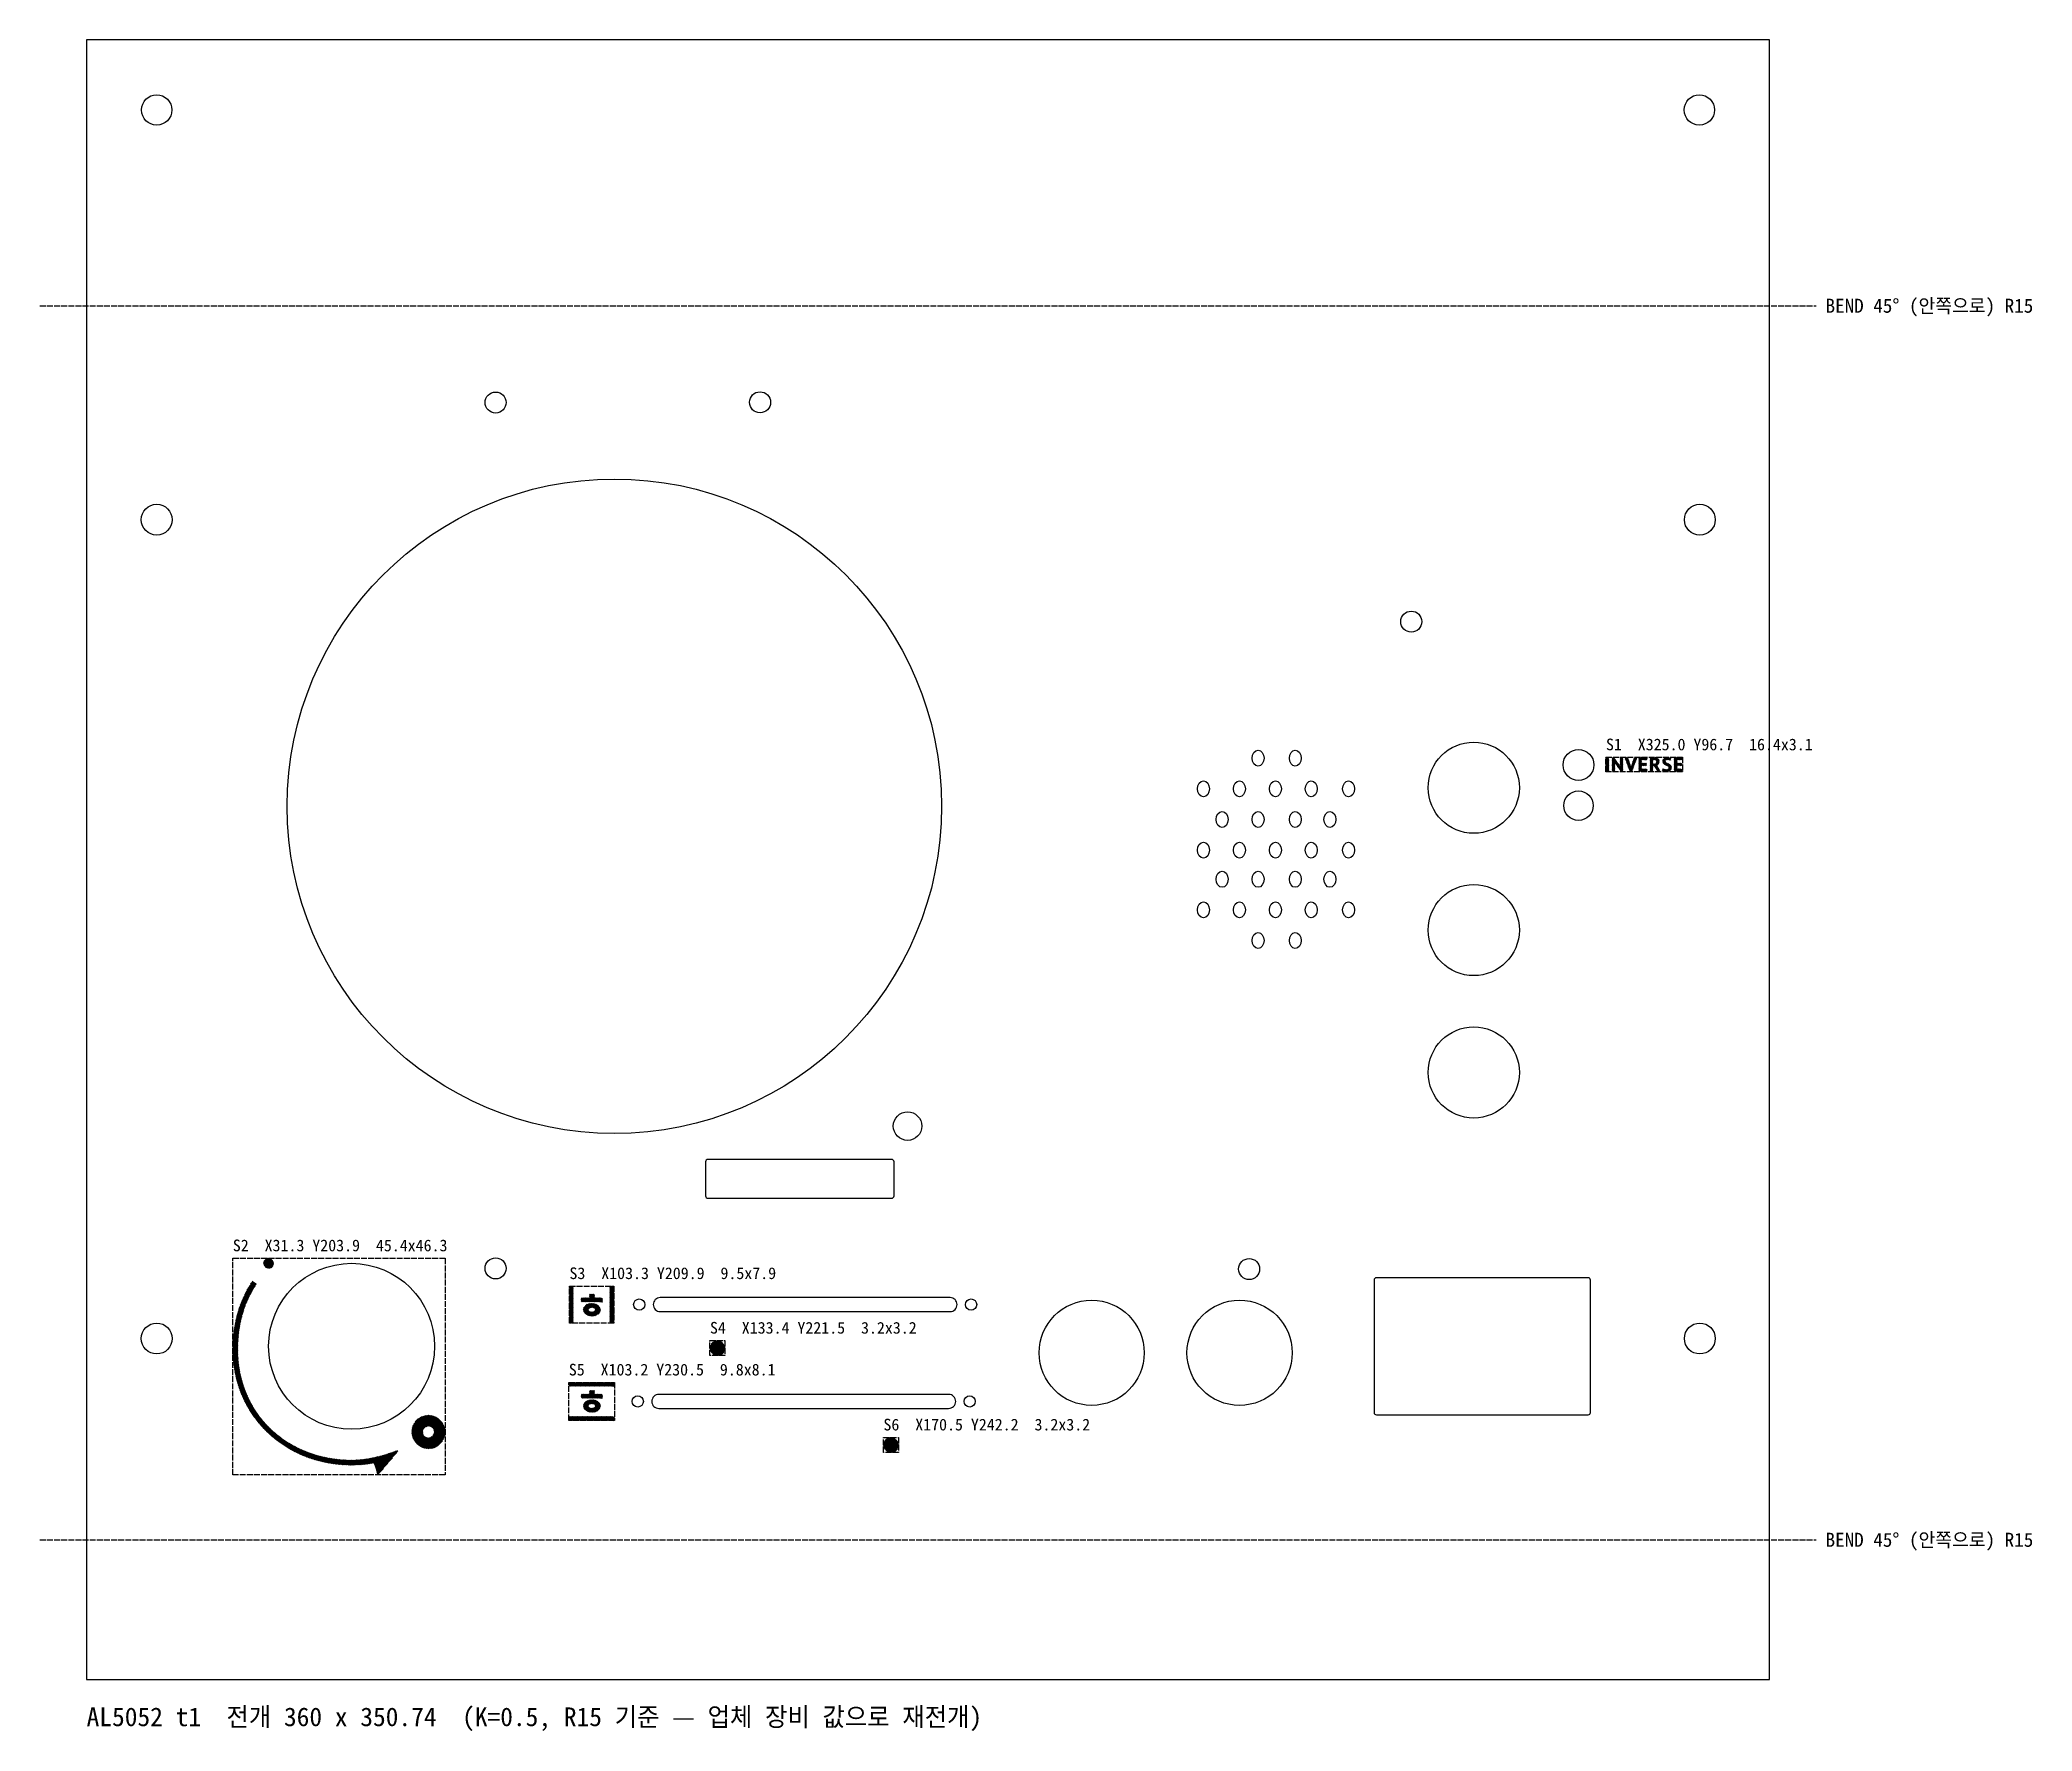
# Model space of a CAD drawing. Header units: millimetres. Extents: x -10 to 416, y -11 to 351.
import ezdxf

# ---------------------------------------------------------------- set-up
doc = ezdxf.new("R2010")
doc.units = ezdxf.units.MM
doc.linetypes.add('DASHED', pattern=[1.524, 1.27, -0.254])
for name, color, linetype in [('BEND', 1, 'DASHED'), ('CUT', 7, 'CONTINUOUS'), ('MARK', 5, 'CONTINUOUS'), ('NOTE', 3, 'CONTINUOUS'), ('SILK', 6, 'DASHED')]:
    doc.layers.add(name, color=color, linetype=linetype)

msp = doc.modelspace()

# ---------------------------------------------------------------- hatches: boundary and pattern name
at = {"layer": 'MARK'}
h = msp.add_hatch(dxfattribs=at)
h.set_pattern_fill('SOLID', style=0)
h.paths.add_polyline_path([(73.13, 56.5), (72.86, 56.49), (72.6, 56.46), (72.35, 56.42), (72.1, 56.35), (71.86, 56.27), (71.62, 56.17), (71.4, 56.06), (71.19, 55.93), (70.98, 55.78), (70.79, 55.63), (70.61, 55.46), (70.44, 55.27), (70.28, 55.08), (70.14, 54.88), (70.01, 54.66), (69.89, 54.44), (69.79, 54.2), (69.71, 53.96), (69.65, 53.71), (69.6, 53.46), (69.57, 53.2), (69.56, 52.93), (69.57, 52.66), (69.6, 52.4), (69.65, 52.15), (69.71, 51.9), (69.79, 51.66), (69.89, 51.43), (70.01, 51.2), (70.14, 50.99), (70.28, 50.78), (70.44, 50.59), (70.61, 50.41), (70.79, 50.24), (70.98, 50.08), (71.19, 49.94), (71.4, 49.81), (71.63, 49.69), (71.86, 49.6), (72.1, 49.51), (72.35, 49.45), (72.6, 49.4), (72.86, 49.37), (73.13, 49.36), (73.4, 49.37), (73.66, 49.4), (73.91, 49.45), (74.16, 49.52), (74.4, 49.6), (74.63, 49.7), (74.86, 49.81), (75.07, 49.94), (75.28, 50.08), (75.47, 50.24), (75.65, 50.41), (75.82, 50.59), (75.98, 50.79), (76.12, 50.99), (76.25, 51.2), (76.37, 51.43), (76.46, 51.66), (76.55, 51.9), (76.61, 52.15), (76.66, 52.41), (76.69, 52.67), (76.7, 52.93), (76.69, 53.2), (76.66, 53.46), (76.61, 53.72), (76.55, 53.96), (76.46, 54.21), (76.36, 54.44), (76.25, 54.66), (76.12, 54.88), (75.98, 55.08), (75.82, 55.27), (75.65, 55.46), (75.47, 55.63), (75.28, 55.78), (75.07, 55.93), (74.86, 56.06), (74.63, 56.17), (74.4, 56.27), (74.16, 56.35), (73.91, 56.42), (73.65, 56.46), (73.39, 56.49), (73.13, 56.5)])
h.paths.add_polyline_path([(73.13, 51.7), (72.86, 51.72), (72.62, 51.81), (72.4, 51.93), (72.21, 52.1), (72.06, 52.31), (71.96, 52.54), (71.9, 52.8), (71.9, 53.07), (71.96, 53.32), (72.06, 53.56), (72.21, 53.76), (72.4, 53.93), (72.62, 54.06), (72.86, 54.14), (73.13, 54.17), (73.39, 54.14), (73.64, 54.06), (73.86, 53.93), (74.04, 53.76), (74.19, 53.55), (74.3, 53.32), (74.35, 53.07), (74.35, 52.8), (74.3, 52.54), (74.19, 52.31), (74.04, 52.1), (73.86, 51.94), (73.64, 51.81), (73.39, 51.72), (73.13, 51.7)])
h.paths.add_polyline_path([(66.48, 49), (66.3, 48.93), (66.12, 48.85), (65.92, 48.78), (65.72, 48.7), (65.51, 48.62), (65.29, 48.54), (65.06, 48.46), (64.82, 48.38), (64.57, 48.3), (64.31, 48.22), (64.04, 48.14), (63.77, 48.05), (63.48, 47.97), (63.19, 47.88), (62.92, 47.81), (62.68, 47.74), (62.43, 47.68), (62.19, 47.62), (61.95, 47.56), (61.7, 47.5), (61.46, 47.45), (61.21, 47.4), (60.96, 47.35), (60.72, 47.3), (60.47, 47.25), (60.22, 47.21), (59.98, 47.17), (59.73, 47.14), (59.48, 47.1), (59.23, 47.07), (58.98, 47.04), (58.73, 47.02), (58.48, 46.99), (58.23, 46.97), (57.98, 46.96), (57.73, 46.94), (57.48, 46.93), (57.23, 46.92), (56.98, 46.92), (56.73, 46.92), (56.47, 46.92), (56.21, 46.92), (55.94, 46.93), (55.68, 46.93), (55.42, 46.95), (55.16, 46.96), (54.9, 46.97), (54.64, 46.99), (54.38, 47.01), (54.12, 47.03), (53.87, 47.06), (53.61, 47.09), (53.35, 47.12), (53.1, 47.15), (52.84, 47.19), (52.59, 47.22), (52.34, 47.26), (52.09, 47.3), (51.83, 47.35), (51.58, 47.4), (51.34, 47.44), (51.09, 47.5), (50.84, 47.55), (50.59, 47.61), (50.35, 47.66), (50.1, 47.73), (49.86, 47.79), (49.62, 47.85), (49.37, 47.92), (49.13, 47.99), (48.89, 48.06), (48.65, 48.14), (48.42, 48.22), (48.18, 48.3), (47.94, 48.38), (47.71, 48.46), (47.48, 48.55), (47.24, 48.64), (47.01, 48.73), (46.78, 48.82), (46.55, 48.91), (46.33, 49.01), (46.1, 49.11), (45.87, 49.21), (45.65, 49.32), (45.43, 49.42), (45.21, 49.53), (44.99, 49.64), (44.77, 49.76), (44.55, 49.87), (44.33, 49.99), (44.12, 50.11), (43.9, 50.23), (43.69, 50.35), (43.48, 50.48), (43.27, 50.61), (43.06, 50.74), (42.85, 50.87), (42.65, 51), (42.44, 51.14), (42.24, 51.28), (42.04, 51.42), (41.84, 51.56), (41.64, 51.71), (41.44, 51.86), (41.25, 52), (41.06, 52.16), (40.86, 52.31), (40.67, 52.47), (40.48, 52.62), (40.3, 52.78), (40.11, 52.95), (39.92, 53.11), (39.74, 53.27), (39.56, 53.44), (39.38, 53.61), (39.2, 53.79), (39.03, 53.96), (38.85, 54.14), (38.68, 54.31), (38.51, 54.49), (38.34, 54.68), (38.17, 54.86), (38.01, 55.04), (37.85, 55.23), (37.69, 55.42), (37.53, 55.61), (37.37, 55.8), (37.22, 56), (37.07, 56.19), (36.92, 56.39), (36.78, 56.59), (36.63, 56.79), (36.49, 56.99), (36.35, 57.19), (36.21, 57.39), (36.08, 57.6), (35.94, 57.81), (35.81, 58.02), (35.69, 58.23), (35.56, 58.44), (35.44, 58.65), (35.32, 58.86), (35.2, 59.08), (35.08, 59.3), (34.97, 59.52), (34.85, 59.73), (34.74, 59.96), (34.64, 60.18), (34.53, 60.4), (34.43, 60.63), (34.33, 60.85), (34.23, 61.08), (34.14, 61.31), (34.04, 61.54), (33.95, 61.77), (33.86, 62), (33.78, 62.23), (33.7, 62.47), (33.61, 62.7), (33.54, 62.94), (33.46, 63.18), (33.39, 63.41), (33.31, 63.65), (33.25, 63.89), (33.18, 64.14), (33.12, 64.38), (33.05, 64.62), (33, 64.87), (32.94, 65.11), (32.89, 65.36), (32.83, 65.6), (32.79, 65.85), (32.74, 66.1), (32.69, 66.35), (32.65, 66.6), (32.61, 66.85), (32.58, 67.11), (32.54, 67.36), (32.51, 67.61), (32.48, 67.87), (32.46, 68.12), (32.43, 68.38), (32.41, 68.64), (32.4, 68.89), (32.38, 69.15), (32.37, 69.41), (32.36, 69.67), (32.35, 69.93), (32.34, 70.19), (32.34, 70.45), (32.34, 70.72), (32.34, 70.98), (32.35, 71.24), (32.35, 71.51), (32.36, 71.78), (32.38, 72.05), (32.39, 72.31), (32.41, 72.58), (32.42, 72.84), (32.45, 73.1), (32.47, 73.36), (32.49, 73.62), (32.52, 73.88), (32.55, 74.14), (32.58, 74.39), (32.62, 74.65), (32.65, 74.9), (32.69, 75.15), (32.73, 75.4), (32.77, 75.65), (32.82, 75.9), (32.87, 76.14), (32.92, 76.39), (32.97, 76.63), (33.02, 76.87), (33.08, 77.11), (33.13, 77.35), (33.19, 77.59), (33.26, 77.82), (33.32, 78.06), (33.39, 78.29), (33.46, 78.52), (33.53, 78.75), (33.6, 78.98), (33.68, 79.2), (33.75, 79.43), (33.83, 79.65), (33.91, 79.87), (34, 80.09), (34.08, 80.31), (34.18, 80.54), (34.27, 80.77), (34.37, 81), (34.48, 81.23), (34.58, 81.46), (34.69, 81.69), (34.8, 81.92), (34.91, 82.14), (35.02, 82.37), (35.14, 82.59), (35.25, 82.81), (35.37, 83.03), (35.5, 83.25), (35.62, 83.46), (35.75, 83.67), (35.89, 83.88), (36.03, 84.09), (36.17, 84.3), (36.31, 84.51), (36.3, 84.68), (36.09, 84.82), (35.88, 84.96), (35.67, 85.1), (35.47, 85.17), (35.34, 84.96), (35.2, 84.75), (35.06, 84.54), (34.92, 84.33), (34.78, 84.12), (34.66, 83.9), (34.53, 83.69), (34.41, 83.47), (34.29, 83.25), (34.17, 83.02), (34.06, 82.8), (33.95, 82.58), (33.83, 82.35), (33.73, 82.13), (33.62, 81.9), (33.52, 81.67), (33.41, 81.44), (33.32, 81.21), (33.22, 80.98), (33.12, 80.75), (33.04, 80.53), (32.95, 80.31), (32.87, 80.09), (32.79, 79.87), (32.71, 79.64), (32.64, 79.42), (32.56, 79.19), (32.49, 78.96), (32.42, 78.73), (32.35, 78.5), (32.28, 78.27), (32.22, 78.03), (32.16, 77.79), (32.1, 77.56), (32.04, 77.32), (31.99, 77.08), (31.93, 76.84), (31.88, 76.59), (31.83, 76.35), (31.78, 76.1), (31.74, 75.86), (31.7, 75.61), (31.66, 75.36), (31.62, 75.11), (31.58, 74.86), (31.55, 74.6), (31.51, 74.35), (31.48, 74.09), (31.45, 73.83), (31.43, 73.58), (31.4, 73.32), (31.38, 73.05), (31.36, 72.79), (31.35, 72.53), (31.33, 72.26), (31.32, 72), (31.31, 71.73), (31.3, 71.46), (31.29, 71.19), (31.29, 70.93), (31.28, 70.67), (31.28, 70.41), (31.29, 70.15), (31.29, 69.89), (31.3, 69.63), (31.31, 69.37), (31.32, 69.11), (31.34, 68.85), (31.36, 68.59), (31.38, 68.34), (31.4, 68.08), (31.43, 67.82), (31.46, 67.57), (31.49, 67.31), (31.52, 67.06), (31.55, 66.81), (31.59, 66.56), (31.63, 66.31), (31.67, 66.06), (31.72, 65.81), (31.77, 65.56), (31.82, 65.31), (31.87, 65.06), (31.92, 64.82), (31.98, 64.57), (32.04, 64.33), (32.1, 64.09), (32.16, 63.84), (32.23, 63.6), (32.3, 63.36), (32.37, 63.12), (32.44, 62.88), (32.52, 62.65), (32.6, 62.41), (32.68, 62.17), (32.76, 61.94), (32.85, 61.71), (32.93, 61.47), (33.02, 61.24), (33.11, 61.01), (33.21, 60.78), (33.31, 60.56), (33.4, 60.33), (33.51, 60.1), (33.61, 59.88), (33.71, 59.66), (33.82, 59.43), (33.93, 59.21), (34.05, 58.99), (34.16, 58.78), (34.28, 58.56), (34.4, 58.34), (34.52, 58.13), (34.64, 57.92), (34.77, 57.7), (34.89, 57.49), (35.02, 57.29), (35.16, 57.08), (35.29, 56.87), (35.43, 56.67), (35.57, 56.46), (35.71, 56.26), (35.85, 56.06), (36, 55.86), (36.15, 55.66), (36.29, 55.47), (36.45, 55.27), (36.6, 55.08), (36.76, 54.89), (36.92, 54.7), (37.08, 54.51), (37.24, 54.32), (37.4, 54.14), (37.57, 53.95), (37.74, 53.77), (37.91, 53.59), (38.08, 53.41), (38.26, 53.24), (38.43, 53.06), (38.61, 52.89), (38.79, 52.72), (38.97, 52.55), (39.15, 52.38), (39.34, 52.22), (39.52, 52.05), (39.71, 51.89), (39.9, 51.73), (40.09, 51.58), (40.28, 51.42), (40.47, 51.27), (40.67, 51.12), (40.87, 50.97), (41.06, 50.82), (41.26, 50.68), (41.46, 50.54), (41.66, 50.39), (41.87, 50.26), (42.07, 50.12), (42.28, 49.98), (42.48, 49.85), (42.69, 49.72), (42.9, 49.59), (43.11, 49.47), (43.33, 49.34), (43.54, 49.22), (43.75, 49.1), (43.97, 48.98), (44.19, 48.87), (44.41, 48.75), (44.63, 48.64), (44.85, 48.53), (45.07, 48.42), (45.29, 48.32), (45.52, 48.21), (45.74, 48.11), (45.97, 48.01), (46.2, 47.92), (46.43, 47.82), (46.66, 47.73), (46.89, 47.64), (47.12, 47.55), (47.36, 47.46), (47.59, 47.38), (47.83, 47.3), (48.06, 47.22), (48.3, 47.14), (48.54, 47.07), (48.78, 46.99), (49.02, 46.92), (49.26, 46.86), (49.5, 46.79), (49.75, 46.73), (49.99, 46.66), (50.23, 46.6), (50.48, 46.55), (50.73, 46.49), (50.98, 46.44), (51.22, 46.39), (51.47, 46.34), (51.72, 46.29), (51.97, 46.25), (52.23, 46.21), (52.48, 46.17), (52.73, 46.13), (52.99, 46.1), (53.24, 46.07), (53.5, 46.04), (53.75, 46.01), (54.01, 45.98), (54.27, 45.96), (54.53, 45.94), (54.79, 45.92), (55.05, 45.9), (55.31, 45.89), (55.57, 45.88), (55.83, 45.87), (56.09, 45.86), (56.35, 45.86), (56.62, 45.86), (56.87, 45.86), (57.12, 45.86), (57.38, 45.87), (57.63, 45.88), (57.88, 45.89), (58.13, 45.9), (58.38, 45.91), (58.63, 45.93), (58.88, 45.95), (59.13, 45.97), (59.38, 46), (59.63, 46.03), (59.88, 46.06), (60.12, 46.09), (60.37, 46.12), (60.62, 46.16), (60.87, 46.2), (61.11, 46.24), (61.36, 46.29), (61.52, 46.11), (61.64, 45.83), (61.74, 45.54), (61.83, 45.26), (61.92, 45), (61.99, 44.74), (62.05, 44.5), (62.11, 44.29), (62.15, 44.1), (62.18, 43.93), (62.26, 43.77), (62.46, 43.88), (62.62, 44.07), (62.78, 44.27), (62.94, 44.46), (63.11, 44.65), (63.27, 44.84), (63.43, 45.03), (63.59, 45.22), (63.75, 45.42), (63.91, 45.61), (64.08, 45.8), (64.24, 45.99), (64.4, 46.18), (64.56, 46.37), (64.72, 46.56), (64.89, 46.76), (65.05, 46.95), (65.21, 47.14), (65.37, 47.33), (65.53, 47.52), (65.69, 47.71), (65.86, 47.91), (66.02, 48.1), (66.18, 48.29), (66.34, 48.48), (66.5, 48.67), (66.65, 48.88), (66.48, 49)])
h.paths.add_polyline_path([(104.1, 84.14), (104.1, 83.88), (104.1, 83.63), (104.1, 83.37), (104.1, 83.11), (104.1, 82.86), (104.1, 82.6), (104.1, 82.35), (104.1, 82.09), (104.1, 81.83), (104.1, 81.58), (104.1, 81.32), (104.1, 81.06), (104.1, 80.81), (104.1, 80.55), (104.1, 80.3), (104.1, 80.04), (104.1, 79.78), (104.1, 79.53), (104.1, 79.27), (104.1, 79.02), (104.1, 78.76), (104.1, 78.5), (104.1, 78.25), (104.1, 77.99), (104.1, 77.74), (104.1, 77.48), (104.1, 77.22), (104.1, 76.97), (104.1, 76.71), (104.1, 76.46), (104.05, 76.24), (103.8, 76.24), (103.54, 76.24), (103.29, 76.24), (103.29, 76.5), (103.29, 76.75), (103.29, 77.01), (103.29, 77.27), (103.29, 77.52), (103.29, 77.78), (103.29, 78.04), (103.29, 78.29), (103.29, 78.55), (103.29, 78.8), (103.29, 79.06), (103.29, 79.32), (103.29, 79.57), (103.29, 79.83), (103.29, 80.08), (103.29, 80.34), (103.29, 80.6), (103.29, 80.85), (103.29, 81.11), (103.29, 81.36), (103.29, 81.62), (103.29, 81.88), (103.29, 82.13), (103.29, 82.39), (103.29, 82.64), (103.29, 82.9), (103.29, 83.16), (103.29, 83.41), (103.29, 83.67), (103.29, 83.92), (103.33, 84.14), (103.59, 84.14), (103.84, 84.14), (104.1, 84.14)])
h.paths.add_polyline_path([(112.77, 84.14), (112.77, 83.88), (112.77, 83.63), (112.77, 83.37), (112.77, 83.11), (112.77, 82.86), (112.77, 82.6), (112.77, 82.35), (112.77, 82.09), (112.77, 81.83), (112.77, 81.58), (112.77, 81.32), (112.77, 81.06), (112.77, 80.81), (112.77, 80.55), (112.77, 80.3), (112.77, 80.04), (112.77, 79.78), (112.77, 79.53), (112.77, 79.27), (112.77, 79.02), (112.77, 78.76), (112.77, 78.5), (112.77, 78.25), (112.77, 77.99), (112.77, 77.74), (112.77, 77.48), (112.77, 77.22), (112.77, 76.97), (112.77, 76.71), (112.77, 76.46), (112.72, 76.24), (112.47, 76.24), (112.21, 76.24), (111.95, 76.24), (111.95, 76.5), (111.95, 76.75), (111.95, 77.01), (111.95, 77.27), (111.95, 77.52), (111.95, 77.78), (111.95, 78.04), (111.95, 78.29), (111.95, 78.55), (111.95, 78.8), (111.95, 79.06), (111.95, 79.32), (111.95, 79.57), (111.95, 79.83), (111.95, 80.08), (111.95, 80.34), (111.95, 80.6), (111.95, 80.85), (111.95, 81.11), (111.95, 81.36), (111.95, 81.62), (111.95, 81.88), (111.95, 82.13), (111.95, 82.39), (111.95, 82.64), (111.95, 82.9), (111.95, 83.16), (111.95, 83.41), (111.95, 83.67), (111.95, 83.92), (112, 84.14), (112.25, 84.14), (112.51, 84.14), (112.77, 84.14)])
h.paths.add_polyline_path([(108.07, 80.43), (108.35, 80.42), (108.61, 80.38), (108.85, 80.32), (109.09, 80.23), (109.32, 80.1), (109.52, 79.94), (109.69, 79.75), (109.82, 79.53), (109.89, 79.28), (109.91, 79.02), (109.86, 78.77), (109.77, 78.53), (109.62, 78.32), (109.44, 78.15), (109.22, 78), (108.98, 77.89), (108.75, 77.81), (108.5, 77.76), (108.23, 77.73), (107.95, 77.73), (107.69, 77.76), (107.44, 77.81), (107.2, 77.88), (106.95, 78), (106.74, 78.14), (106.56, 78.31), (106.41, 78.52), (106.31, 78.75), (106.26, 79.01), (106.27, 79.27), (106.34, 79.52), (106.47, 79.74), (106.63, 79.93), (106.83, 80.09), (107.06, 80.22), (107.3, 80.32), (107.54, 80.38), (107.8, 80.42), (108.07, 80.43)])
h.paths.add_polyline_path([(108.07, 79.54), (107.81, 79.52), (107.57, 79.44), (107.4, 79.26), (107.36, 79.01), (107.48, 78.79), (107.7, 78.66), (107.95, 78.62), (108.22, 78.62), (108.46, 78.67), (108.68, 78.8), (108.8, 79.01), (108.76, 79.27), (108.58, 79.44), (108.34, 79.52), (108.07, 79.54)])
h.paths.add_polyline_path([(108.62, 81.61), (108.88, 81.61), (109.14, 81.61), (109.4, 81.61), (109.66, 81.61), (109.92, 81.61), (110.17, 81.61), (110.33, 81.51), (110.33, 81.25), (110.33, 81), (110.33, 80.74), (110.07, 80.74), (109.81, 80.74), (109.55, 80.74), (109.29, 80.74), (109.04, 80.74), (108.78, 80.74), (108.52, 80.74), (108.26, 80.74), (108, 80.74), (107.74, 80.74), (107.48, 80.74), (107.22, 80.74), (106.96, 80.74), (106.7, 80.74), (106.45, 80.74), (106.19, 80.74), (105.93, 80.74), (105.8, 80.87), (105.8, 81.13), (105.8, 81.39), (105.84, 81.61), (106.1, 81.61), (106.36, 81.61), (106.62, 81.61), (106.88, 81.61), (107.14, 81.61), (107.39, 81.61), (107.55, 81.71), (107.55, 81.97), (107.55, 82.23), (107.62, 82.42), (107.88, 82.42), (108.14, 82.42), (108.4, 82.42), (108.62, 82.39), (108.62, 82.13), (108.62, 81.87), (108.62, 81.61)])
h.paths.add_polyline_path([(112.91, 62.71), (112.66, 62.71), (112.4, 62.71), (112.15, 62.71), (111.9, 62.71), (111.64, 62.71), (111.39, 62.71), (111.13, 62.71), (110.88, 62.71), (110.62, 62.71), (110.37, 62.71), (110.11, 62.71), (109.86, 62.71), (109.6, 62.71), (109.35, 62.71), (109.09, 62.71), (108.84, 62.71), (108.59, 62.71), (108.33, 62.71), (108.08, 62.71), (107.82, 62.71), (107.57, 62.71), (107.31, 62.71), (107.06, 62.71), (106.8, 62.71), (106.55, 62.71), (106.29, 62.71), (106.04, 62.71), (105.78, 62.71), (105.53, 62.71), (105.28, 62.71), (105.02, 62.71), (104.77, 62.71), (104.51, 62.71), (104.26, 62.71), (104, 62.71), (103.75, 62.71), (103.49, 62.71), (103.24, 62.71), (103.16, 62.89), (103.16, 63.14), (103.16, 63.4), (103.29, 63.52), (103.54, 63.52), (103.8, 63.52), (104.05, 63.52), (104.3, 63.52), (104.56, 63.52), (104.81, 63.52), (105.07, 63.52), (105.32, 63.52), (105.58, 63.52), (105.83, 63.52), (106.09, 63.52), (106.34, 63.52), (106.6, 63.52), (106.85, 63.52), (107.11, 63.52), (107.36, 63.52), (107.61, 63.52), (107.87, 63.52), (108.12, 63.52), (108.38, 63.52), (108.63, 63.52), (108.89, 63.52), (109.14, 63.52), (109.4, 63.52), (109.65, 63.52), (109.91, 63.52), (110.16, 63.52), (110.42, 63.52), (110.67, 63.52), (110.92, 63.52), (111.18, 63.52), (111.43, 63.52), (111.69, 63.52), (111.94, 63.52), (112.2, 63.52), (112.45, 63.52), (112.71, 63.52), (112.91, 63.48), (112.91, 63.22), (112.91, 62.97), (112.91, 62.71)])
h.paths.add_polyline_path([(112.91, 55.4), (112.66, 55.4), (112.4, 55.4), (112.15, 55.4), (111.9, 55.4), (111.64, 55.4), (111.39, 55.4), (111.13, 55.4), (110.88, 55.4), (110.62, 55.4), (110.37, 55.4), (110.11, 55.4), (109.86, 55.4), (109.6, 55.4), (109.35, 55.4), (109.09, 55.4), (108.84, 55.4), (108.59, 55.4), (108.33, 55.4), (108.08, 55.4), (107.82, 55.4), (107.57, 55.4), (107.31, 55.4), (107.06, 55.4), (106.8, 55.4), (106.55, 55.4), (106.29, 55.4), (106.04, 55.4), (105.78, 55.4), (105.53, 55.4), (105.28, 55.4), (105.02, 55.4), (104.77, 55.4), (104.51, 55.4), (104.26, 55.4), (104, 55.4), (103.75, 55.4), (103.49, 55.4), (103.24, 55.4), (103.16, 55.57), (103.16, 55.83), (103.16, 56.08), (103.29, 56.21), (103.54, 56.21), (103.8, 56.21), (104.05, 56.21), (104.3, 56.21), (104.56, 56.21), (104.81, 56.21), (105.07, 56.21), (105.32, 56.21), (105.58, 56.21), (105.83, 56.21), (106.09, 56.21), (106.34, 56.21), (106.6, 56.21), (106.85, 56.21), (107.11, 56.21), (107.36, 56.21), (107.61, 56.21), (107.87, 56.21), (108.12, 56.21), (108.38, 56.21), (108.63, 56.21), (108.89, 56.21), (109.14, 56.21), (109.4, 56.21), (109.65, 56.21), (109.91, 56.21), (110.16, 56.21), (110.42, 56.21), (110.67, 56.21), (110.92, 56.21), (111.18, 56.21), (111.43, 56.21), (111.69, 56.21), (111.94, 56.21), (112.2, 56.21), (112.45, 56.21), (112.71, 56.21), (112.91, 56.16), (112.91, 55.91), (112.91, 55.65), (112.91, 55.4)])
h.paths.add_polyline_path([(108.08, 59.83), (108.36, 59.82), (108.62, 59.79), (108.86, 59.72), (109.1, 59.63), (109.33, 59.5), (109.53, 59.34), (109.7, 59.16), (109.83, 58.93), (109.9, 58.69), (109.92, 58.43), (109.88, 58.17), (109.78, 57.94), (109.63, 57.73), (109.45, 57.56), (109.24, 57.41), (108.99, 57.3), (108.76, 57.22), (108.51, 57.17), (108.24, 57.14), (107.96, 57.14), (107.7, 57.16), (107.45, 57.21), (107.21, 57.29), (106.97, 57.4), (106.75, 57.54), (106.57, 57.71), (106.42, 57.92), (106.32, 58.16), (106.27, 58.41), (106.29, 58.67), (106.35, 58.92), (106.48, 59.14), (106.64, 59.33), (106.84, 59.49), (107.07, 59.63), (107.31, 59.72), (107.55, 59.78), (107.81, 59.82), (108.08, 59.83)])
h.paths.add_polyline_path([(108.08, 58.95), (107.82, 58.92), (107.58, 58.84), (107.41, 58.67), (107.37, 58.41), (107.49, 58.19), (107.71, 58.07), (107.96, 58.02), (108.23, 58.02), (108.47, 58.07), (108.7, 58.2), (108.81, 58.42), (108.77, 58.68), (108.59, 58.84), (108.35, 58.93), (108.08, 58.95)])
h.paths.add_polyline_path([(108.63, 61.02), (108.89, 61.02), (109.15, 61.02), (109.41, 61.02), (109.67, 61.02), (109.93, 61.02), (110.18, 61.02), (110.35, 60.92), (110.35, 60.66), (110.35, 60.4), (110.34, 60.15), (110.08, 60.15), (109.82, 60.15), (109.56, 60.15), (109.31, 60.15), (109.05, 60.15), (108.79, 60.15), (108.53, 60.15), (108.27, 60.15), (108.01, 60.15), (107.75, 60.15), (107.49, 60.15), (107.23, 60.15), (106.97, 60.15), (106.72, 60.15), (106.46, 60.15), (106.2, 60.15), (105.94, 60.15), (105.81, 60.28), (105.81, 60.54), (105.81, 60.8), (105.85, 61.02), (106.11, 61.02), (106.37, 61.02), (106.63, 61.02), (106.89, 61.02), (107.15, 61.02), (107.4, 61.02), (107.57, 61.11), (107.57, 61.37), (107.57, 61.63), (107.63, 61.83), (107.89, 61.83), (108.15, 61.83), (108.41, 61.83), (108.63, 61.79), (108.63, 61.53), (108.63, 61.28), (108.63, 61.02)])
h.paths.add_polyline_path([(325.02, 197.2), (325.28, 197.2), (325.54, 197.2), (325.6, 196.99), (325.6, 196.73), (325.6, 196.47), (325.6, 196.21), (325.6, 195.95), (325.6, 195.68), (325.6, 195.42), (325.6, 195.16), (325.6, 194.9), (325.6, 194.63), (325.6, 194.37), (325.47, 194.24), (325.2, 194.24), (325.02, 194.32), (325.02, 194.58), (325.02, 194.84), (325.02, 195.1), (325.02, 195.37), (325.02, 195.63), (325.02, 195.89), (325.02, 196.15), (325.02, 196.42), (325.02, 196.68), (325.02, 196.94), (325.02, 197.2)])
h.paths.add_polyline_path([(327.09, 195.78), (326.98, 196.01), (326.86, 196.24), (326.87, 196.03), (326.91, 195.77), (326.91, 195.52), (326.91, 195.26), (326.91, 195.01), (326.91, 194.75), (326.91, 194.5), (326.91, 194.24), (326.65, 194.24), (326.39, 194.24), (326.35, 194.46), (326.35, 194.71), (326.35, 194.97), (326.35, 195.22), (326.35, 195.48), (326.35, 195.73), (326.35, 195.99), (326.35, 196.25), (326.35, 196.5), (326.35, 196.76), (326.35, 197.01), (326.4, 197.22), (326.65, 197.22), (326.85, 197.12), (327, 196.91), (327.15, 196.7), (327.3, 196.49), (327.45, 196.28), (327.59, 196.07), (327.74, 195.87), (327.89, 195.66), (328.01, 195.43), (328.12, 195.2), (328.11, 195.42), (328.08, 195.67), (328.08, 195.92), (328.08, 196.18), (328.08, 196.44), (328.08, 196.69), (328.08, 196.95), (328.08, 197.2), (328.34, 197.2), (328.59, 197.2), (328.63, 196.99), (328.63, 196.73), (328.63, 196.48), (328.63, 196.22), (328.63, 195.96), (328.63, 195.71), (328.63, 195.45), (328.63, 195.2), (328.63, 194.94), (328.63, 194.69), (328.63, 194.43), (328.59, 194.22), (328.33, 194.22), (328.13, 194.33), (327.98, 194.53), (327.83, 194.74), (327.69, 194.95), (327.54, 195.16), (327.39, 195.37), (327.24, 195.58), (327.09, 195.78)])
h.paths.add_polyline_path([(330.3, 195.46), (330.34, 195.21), (330.38, 194.96), (330.44, 195.19), (330.48, 195.44), (330.56, 195.68), (330.64, 195.93), (330.72, 196.17), (330.8, 196.41), (330.88, 196.66), (330.96, 196.9), (331.03, 197.14), (331.25, 197.2), (331.5, 197.2), (331.63, 197.11), (331.54, 196.87), (331.45, 196.63), (331.37, 196.39), (331.28, 196.15), (331.19, 195.91), (331.1, 195.67), (331.01, 195.43), (330.92, 195.19), (330.84, 194.95), (330.75, 194.71), (330.66, 194.47), (330.57, 194.23), (330.33, 194.22), (330.12, 194.29), (330.03, 194.53), (329.94, 194.77), (329.85, 195), (329.77, 195.24), (329.68, 195.48), (329.59, 195.72), (329.5, 195.96), (329.41, 196.2), (329.32, 196.44), (329.23, 196.68), (329.14, 196.92), (329.05, 197.16), (329.25, 197.2), (329.51, 197.2), (329.73, 197.15), (329.81, 196.91), (329.89, 196.67), (329.98, 196.42), (330.06, 196.18), (330.14, 195.94), (330.22, 195.7), (330.3, 195.46)])
h.paths.add_polyline_path([(332.07, 197.2), (332.33, 197.2), (332.58, 197.2), (332.84, 197.2), (333.1, 197.2), (333.36, 197.2), (333.62, 197.2), (333.82, 197.15), (333.82, 196.89), (333.76, 196.69), (333.51, 196.69), (333.25, 196.69), (332.99, 196.69), (332.73, 196.69), (332.64, 196.51), (332.64, 196.25), (332.65, 196), (332.91, 196), (333.16, 196), (333.42, 196), (333.68, 196), (333.72, 195.77), (333.72, 195.51), (333.49, 195.48), (333.23, 195.48), (332.97, 195.48), (332.71, 195.48), (332.64, 195.29), (332.64, 195.03), (332.64, 194.77), (332.89, 194.76), (333.15, 194.76), (333.41, 194.76), (333.67, 194.76), (333.84, 194.68), (333.84, 194.42), (333.76, 194.24), (333.5, 194.24), (333.24, 194.24), (332.98, 194.24), (332.72, 194.24), (332.47, 194.24), (332.21, 194.24), (332.07, 194.36), (332.07, 194.62), (332.07, 194.88), (332.07, 195.14), (332.07, 195.4), (332.07, 195.66), (332.07, 195.92), (332.07, 196.17), (332.07, 196.43), (332.07, 196.69), (332.07, 196.95), (332.07, 197.2)])
h.paths.add_polyline_path([(334.47, 197.17), (334.72, 197.21), (334.98, 197.23), (335.25, 197.24), (335.5, 197.24), (335.76, 197.2), (336.01, 197.11), (336.22, 196.97), (336.36, 196.76), (336.43, 196.51), (336.42, 196.22), (336.35, 195.98), (336.22, 195.77), (336.03, 195.6), (335.83, 195.49), (336.04, 195.34), (336.17, 195.11), (336.3, 194.89), (336.44, 194.67), (336.57, 194.44), (336.67, 194.24), (336.41, 194.24), (336.15, 194.24), (335.96, 194.35), (335.83, 194.58), (335.7, 194.81), (335.57, 195.03), (335.43, 195.26), (335.26, 195.42), (335.05, 195.41), (335.05, 195.15), (335.05, 194.89), (335.05, 194.63), (335.05, 194.37), (334.91, 194.24), (334.65, 194.24), (334.47, 194.32), (334.47, 194.58), (334.47, 194.84), (334.47, 195.1), (334.47, 195.36), (334.47, 195.62), (334.47, 195.88), (334.47, 196.14), (334.47, 196.4), (334.47, 196.67), (334.47, 196.93), (334.47, 197.17)])
h.paths.add_polyline_path([(335.35, 196.73), (335.15, 196.72), (335.04, 196.63), (335.04, 196.43), (335.04, 196.23), (335.04, 196.04), (335.05, 195.84), (335.24, 195.84), (335.45, 195.86), (335.63, 195.92), (335.75, 196.04), (335.81, 196.22), (335.81, 196.44), (335.71, 196.6), (335.56, 196.7), (335.35, 196.73)])
h.paths.add_polyline_path([(338.48, 195.03), (338.38, 195.26), (338.17, 195.39), (337.93, 195.5), (337.69, 195.61), (337.48, 195.74), (337.29, 195.92), (337.18, 196.13), (337.14, 196.39), (337.16, 196.66), (337.26, 196.89), (337.44, 197.07), (337.66, 197.19), (337.91, 197.24), (338.17, 197.26), (338.43, 197.24), (338.69, 197.2), (338.93, 197.11), (338.93, 196.91), (338.84, 196.67), (338.68, 196.66), (338.41, 196.73), (338.16, 196.75), (337.89, 196.71), (337.72, 196.54), (337.76, 196.3), (337.95, 196.14), (338.19, 196.03), (338.43, 195.92), (338.65, 195.8), (338.85, 195.64), (338.99, 195.43), (339.05, 195.19), (339.05, 194.91), (338.98, 194.68), (338.83, 194.46), (338.63, 194.31), (338.39, 194.22), (338.14, 194.18), (337.87, 194.17), (337.61, 194.2), (337.36, 194.25), (337.11, 194.33), (337.13, 194.53), (337.22, 194.77), (337.41, 194.78), (337.65, 194.71), (337.91, 194.67), (338.19, 194.7), (338.4, 194.8), (338.48, 195.03)])
h.paths.add_polyline_path([(339.64, 197.2), (339.9, 197.2), (340.16, 197.2), (340.42, 197.2), (340.68, 197.2), (340.94, 197.2), (341.19, 197.2), (341.4, 197.15), (341.4, 196.89), (341.34, 196.69), (341.08, 196.69), (340.82, 196.69), (340.56, 196.69), (340.3, 196.69), (340.22, 196.51), (340.22, 196.25), (340.22, 196), (340.48, 196), (340.74, 196), (341, 196), (341.26, 196), (341.29, 195.77), (341.29, 195.51), (341.06, 195.48), (340.81, 195.48), (340.55, 195.48), (340.29, 195.48), (340.22, 195.29), (340.22, 195.03), (340.22, 194.77), (340.46, 194.76), (340.72, 194.76), (340.98, 194.76), (341.24, 194.76), (341.42, 194.68), (341.42, 194.42), (341.33, 194.24), (341.08, 194.24), (340.82, 194.24), (340.56, 194.24), (340.3, 194.24), (340.04, 194.24), (339.78, 194.24), (339.64, 194.36), (339.64, 194.62), (339.64, 194.88), (339.64, 195.14), (339.64, 195.4), (339.64, 195.66), (339.64, 195.92), (339.64, 196.17), (339.64, 196.43), (339.64, 196.69), (339.64, 196.95), (339.64, 197.2)])
h.paths.add_polyline_path([(40.02, 89.01), (40.01, 88.9), (39.99, 88.8), (39.97, 88.69), (39.93, 88.59), (39.88, 88.5), (39.83, 88.4), (39.76, 88.32), (39.69, 88.24), (39.61, 88.17), (39.52, 88.11), (39.43, 88.05), (39.33, 88.01), (39.23, 87.97), (39.13, 87.95), (39.02, 87.94), (38.91, 87.93), (38.81, 87.94), (38.7, 87.96), (38.6, 87.99), (38.5, 88.03), (38.4, 88.08), (38.31, 88.14), (38.23, 88.2), (38.15, 88.28), (38.08, 88.36), (38.02, 88.45), (37.97, 88.54), (37.93, 88.64), (37.9, 88.74), (37.88, 88.85), (37.86, 88.96), (37.86, 89.06), (37.88, 89.17), (37.9, 89.28), (37.93, 89.38), (37.97, 89.48), (38.02, 89.57), (38.08, 89.66), (38.15, 89.74), (38.23, 89.82), (38.31, 89.88), (38.4, 89.94), (38.5, 89.99), (38.6, 90.03), (38.7, 90.06), (38.81, 90.08), (38.91, 90.09), (39.02, 90.08), (39.13, 90.07), (39.23, 90.05), (39.33, 90.01), (39.43, 89.97), (39.52, 89.91), (39.61, 89.85), (39.69, 89.78), (39.76, 89.7), (39.83, 89.62), (39.88, 89.52), (39.93, 89.43), (39.97, 89.33), (39.99, 89.22), (40.01, 89.12), (40.02, 89.01)])
h.paths.add_polyline_path([(136.55, 70.87), (136.55, 70.71), (136.52, 70.55), (136.48, 70.4), (136.43, 70.25), (136.36, 70.1), (136.27, 69.97), (136.18, 69.84), (136.07, 69.72), (135.95, 69.62), (135.82, 69.52), (135.68, 69.44), (135.54, 69.38), (135.39, 69.33), (135.23, 69.29), (135.07, 69.27), (134.91, 69.27), (134.75, 69.28), (134.6, 69.31), (134.44, 69.35), (134.29, 69.41), (134.15, 69.48), (134.02, 69.57), (133.89, 69.67), (133.78, 69.78), (133.67, 69.9), (133.58, 70.03), (133.51, 70.17), (133.45, 70.32), (133.4, 70.47), (133.37, 70.63), (133.35, 70.79), (133.35, 70.95), (133.37, 71.11), (133.4, 71.27), (133.45, 71.42), (133.51, 71.56), (133.58, 71.7), (133.67, 71.84), (133.78, 71.96), (133.89, 72.07), (134.02, 72.17), (134.15, 72.26), (134.29, 72.33), (134.44, 72.39), (134.6, 72.43), (134.75, 72.46), (134.91, 72.47), (135.07, 72.47), (135.23, 72.45), (135.39, 72.41), (135.54, 72.36), (135.68, 72.3), (135.82, 72.22), (135.95, 72.12), (136.07, 72.02), (136.18, 71.9), (136.27, 71.77), (136.36, 71.64), (136.43, 71.49), (136.48, 71.34), (136.52, 71.19), (136.55, 71.03), (136.55, 70.87)])
h.paths.add_polyline_path([(173.66, 50.16), (173.65, 50), (173.63, 49.84), (173.59, 49.69), (173.54, 49.54), (173.47, 49.39), (173.38, 49.26), (173.29, 49.13), (173.18, 49.01), (173.06, 48.91), (172.93, 48.81), (172.79, 48.73), (172.65, 48.67), (172.49, 48.62), (172.34, 48.58), (172.18, 48.56), (172.02, 48.56), (171.86, 48.57), (171.7, 48.6), (171.55, 48.64), (171.4, 48.7), (171.26, 48.77), (171.13, 48.86), (171, 48.96), (170.89, 49.07), (170.78, 49.19), (170.69, 49.32), (170.62, 49.46), (170.56, 49.61), (170.51, 49.76), (170.48, 49.92), (170.46, 50.08), (170.46, 50.24), (170.48, 50.4), (170.51, 50.55), (170.56, 50.71), (170.62, 50.85), (170.69, 50.99), (170.78, 51.13), (170.89, 51.25), (171, 51.36), (171.13, 51.46), (171.26, 51.55), (171.4, 51.62), (171.55, 51.68), (171.7, 51.72), (171.86, 51.75), (172.02, 51.76), (172.18, 51.76), (172.34, 51.74), (172.49, 51.7), (172.65, 51.65), (172.79, 51.58), (172.93, 51.5), (173.06, 51.41), (173.18, 51.3), (173.29, 51.19), (173.38, 51.06), (173.47, 50.92), (173.54, 50.78), (173.59, 50.63), (173.63, 50.48), (173.65, 50.32), (173.66, 50.16)])

# ---------------------------------------------------------------- linework, layer by layer
at = {"layer": 'BEND'}
for p, q in [((-10, 293.86), (370, 293.86)), ((-10, 29.87), (370, 29.87))]:
    msp.add_line(p, q, dxfattribs=at)
at = {"layer": 'CUT'}
msp.add_lwpolyline([(0, 0), (360, 0), (360, 350.74), (0, 350.74)], close=True, dxfattribs=at)
for points in [[(132.92, 102.93), (172.22, 102.93, 0.414214), (172.72, 103.43), (172.72, 110.73, 0.414214), (172.22, 111.23), (132.92, 111.23, 0.414214), (132.42, 110.73), (132.42, 103.43, 0.414214)], [(275.91, 56.61), (321.21, 56.61, 0.414214), (321.71, 57.11), (321.71, 85.41, 0.414214), (321.21, 85.91), (275.91, 85.91, 0.414214), (275.41, 85.41), (275.41, 57.11, 0.414214)], [(122.72, 78.69), (184.72, 78.69, 0.414214), (186.22, 80.19), (186.22, 80.19, 0.414214), (184.72, 81.69), (122.72, 81.69, 0.414214), (121.22, 80.19), (121.22, 80.19, 0.414214)], [(122.41, 57.97), (184.41, 57.97, 0.414214), (185.91, 59.46), (185.91, 59.46, 0.414214), (184.41, 60.96), (122.41, 60.96, 0.414214), (120.91, 59.46), (120.91, 59.46, 0.414214)]]:
    msp.add_lwpolyline(points, format="xyb", close=True, dxfattribs=at)
for centre, radius in [((15, 335.74), 3.25), ((345, 335.74), 3.25), ((87.49, 273.15), 2.25), ((144.07, 273.2), 2.25), ((112.91, 186.79), 70), ((15, 248.09), 3.3), ((345.1, 248.09), 3.3), ((283.37, 226.28), 2.25), ((296.74, 190.76), 9.75), ((319.15, 195.63), 3.3), ((319.15, 186.92), 3.15), ((296.74, 160.3), 9.75), ((296.74, 129.84), 9.75), ((175.62, 118.37), 3.05), ((87.49, 87.93), 2.25), ((248.69, 87.79), 2.25), ((56.69, 71.26), 17.75), ((118.22, 80.19), 1.2), ((189.22, 80.19), 1.2), ((215, 69.87), 11.25), ((246.64, 69.87), 11.25), ((15, 72.92), 3.3), ((345.1, 72.92), 3.3), ((117.91, 59.46), 1.2), ((188.91, 59.46), 1.2)]:
    msp.add_circle(centre, radius, dxfattribs=at)
for centre in [(250.59, 197.07), (258.57, 197.07), (238.92, 190.52), (246.61, 190.52), (254.3, 190.52), (261.99, 190.52), (269.96, 190.52), (242.91, 183.97), (250.59, 183.97), (258.57, 183.97), (265.97, 183.97), (238.92, 177.42), (246.61, 177.42), (254.3, 177.42), (261.99, 177.42), (269.96, 177.42), (242.91, 171.16), (250.59, 171.16), (258.57, 171.16), (265.97, 171.16), (238.92, 164.61), (246.61, 164.61), (254.3, 164.61), (261.99, 164.61), (269.96, 164.61), (250.59, 158.06), (258.57, 158.06)]:
    msp.add_ellipse(centre, major_axis=(0, 1.71), ratio=0.75, dxfattribs=at)
at = {"layer": 'SILK'}
for points in [[(325.02, 197.26), (341.42, 197.26), (341.42, 194.17), (325.02, 194.17)], [(31.28, 90.09), (76.7, 90.09), (76.7, 43.77), (31.28, 43.77)], [(103.29, 84.14), (112.77, 84.14), (112.77, 76.24), (103.29, 76.24)], [(133.35, 72.47), (136.55, 72.47), (136.55, 69.27), (133.35, 69.27)], [(103.16, 63.52), (112.91, 63.52), (112.91, 55.4), (103.16, 55.4)], [(170.46, 51.76), (173.66, 51.76), (173.66, 48.56), (170.46, 48.56)]]:
    msp.add_lwpolyline(points, close=True, dxfattribs=at)

# ---------------------------------------------------------------- texts
at = {"layer": 'NOTE'}
for s, height, p in [('BEND 45° (안쪽으로) R15', 3, (372, 292.36)), ('BEND 45° (안쪽으로) R15', 3, (372, 28.37)), ('AL5052 t1  전개 360 x 350.74  (K=0.5, R15 기준 — 업체 장비 값으로 재전개)', 4, (0, -10))]:
    msp.add_text(s, height=height, dxfattribs=at).set_placement(p)
at = {"layer": 'SILK'}
for s, p in [('S1  X325.0 Y96.7  16.4x3.1', (325.02, 198.76)), ('S2  X31.3 Y203.9  45.4x46.3', (31.28, 91.59)), ('S3  X103.3 Y209.9  9.5x7.9', (103.29, 85.64)), ('S4  X133.4 Y221.5  3.2x3.2', (133.35, 73.97)), ('S5  X103.2 Y230.5  9.8x8.1', (103.16, 65.02)), ('S6  X170.5 Y242.2  3.2x3.2', (170.46, 53.26))]:
    msp.add_text(s, height=2.5, dxfattribs=at).set_placement(p)

doc.saveas('drawing.dxf')
